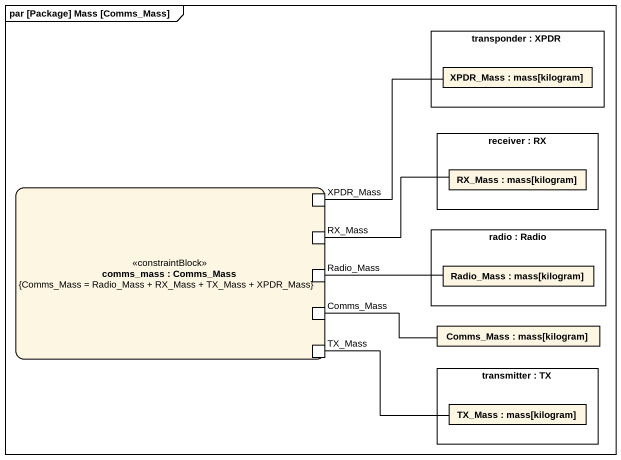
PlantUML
@startuml
mainframe par [Package] Mass [Comms_Mass]
rectangle "transponder : XPDR" as transponder {
  rectangle "XPDR_Mass : mass[kilogram]" as XPDR_Mass
}
rectangle "receiver : RX" as receiver {
  rectangle "RX_Mass : mass[kilogram]" as RX_Mass
}
rectangle "comms_mass : Comms_Mass\n{Comms_Mass = Radio_Mass + RX_Mass + TX_Mass + XPDR_Mass}" as comms_mass <<constraintBlock>> {
  port "XPDR_Mass" as XPDR_Mass_2
  port "RX_Mass" as RX_Mass_2
  port Radio_Mass
  port Comms_Mass
  port TX_Mass
}
rectangle "radio : Radio" as radio {
  rectangle "Radio_Mass : mass[kilogram]" as Radio_Mass_2
}
rectangle "Comms_Mass : mass[kilogram]" as Comms_Mass_2
rectangle "transmitter : TX" as transmitter {
  rectangle "TX_Mass : mass[kilogram]" as TX_Mass_2
}
XPDR_Mass_2 -up- XPDR_Mass
RX_Mass_2 -right- RX_Mass
Radio_Mass -right- Radio_Mass_2
Comms_Mass -right- Comms_Mass_2
TX_Mass -right- TX_Mass_2
@enduml
